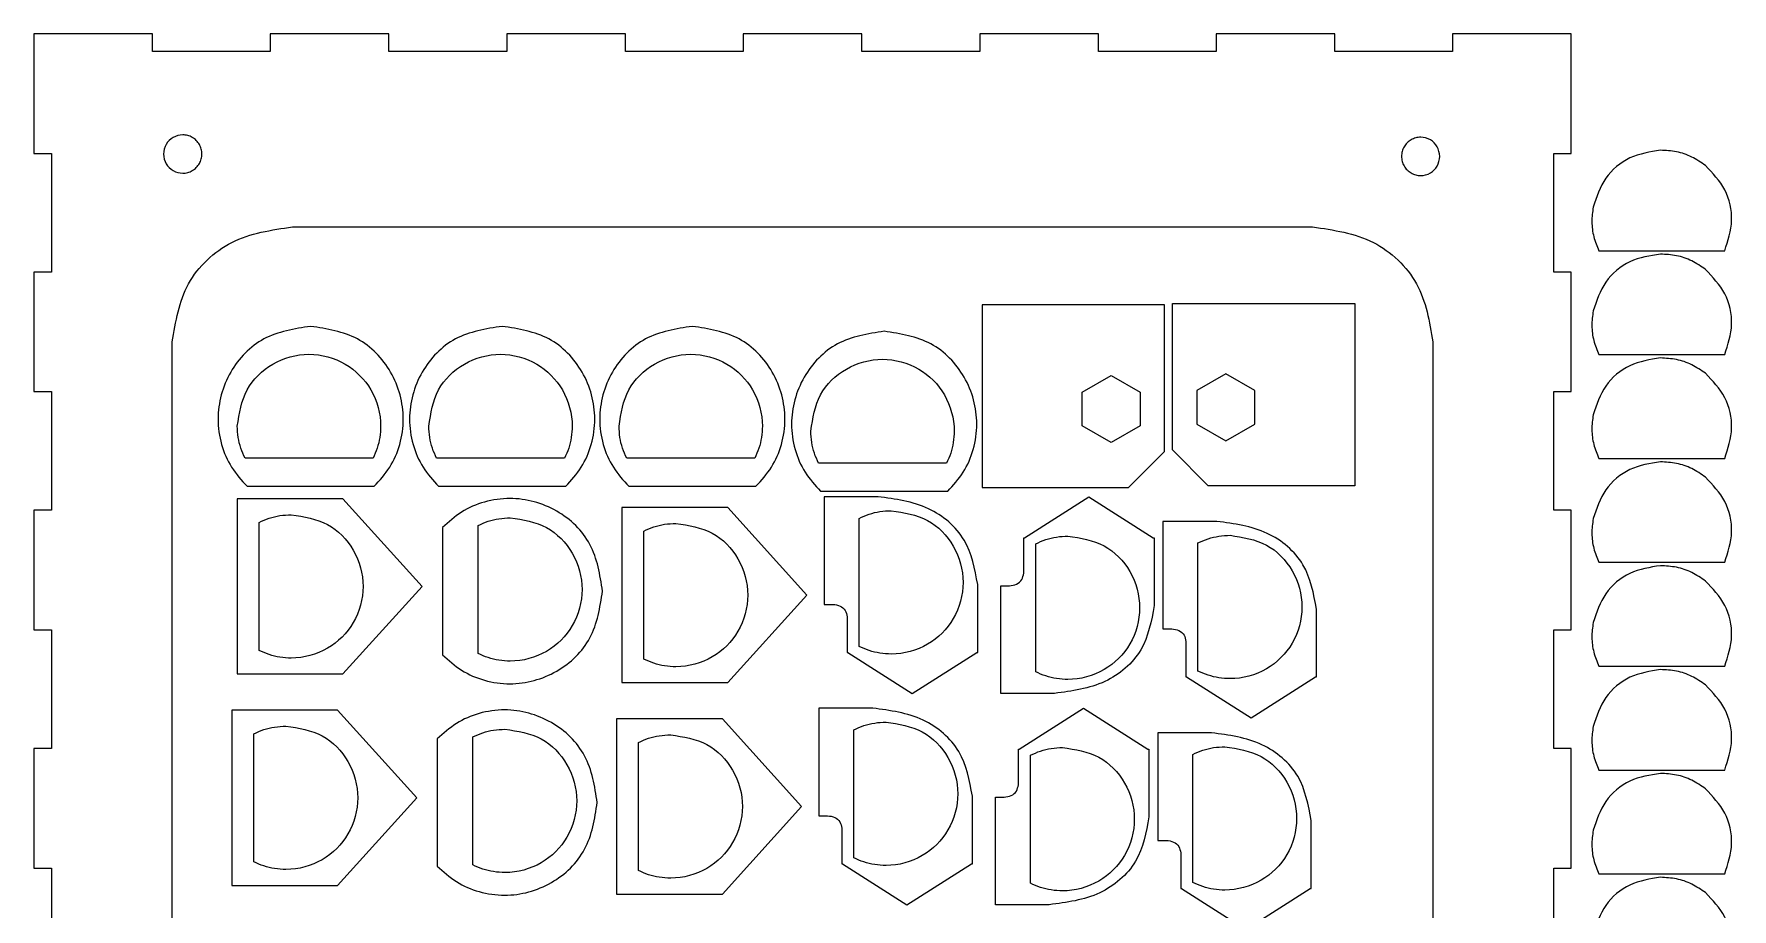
# Model space of a CAD drawing. Extents: x -46 to 582, y -95 to 387.
# Drawn here: x 276.4 to 569.1, y 236 to 386.9 of the extents above; entities that cross this region are included whole.
import ezdxf

# ---------------------------------------------------------------- set-up
doc = ezdxf.new("R2010")
doc.units = 0
doc.layers.get('0').update_dxf_attribs({"linetype": 'CONTINUOUS'})

msp = doc.modelspace()

# ---------------------------------------------------------------- linework, layer by layer
at = {"color": 7}
for p, q in [((276.377948, 386.865024), (276.377948, 366.280411)), ((296.812575, 386.865024), (276.377948, 386.865024)), ((276.377948, 386.865024), (276.377948, 386.865024)), ((296.812575, 383.857579), (296.812575, 386.865024)), ((337.576075, 386.865024), (317.106131, 386.865024)), ((317.106131, 386.865024), (317.106131, 383.857579)), ((337.576075, 383.857579), (337.576075, 386.865024)), ((378.348381, 386.865024), (357.869603, 386.865024)), ((357.869603, 386.865024), (357.869603, 383.857579)), ((378.348381, 383.857579), (378.348381, 386.865024)), ((419.120659, 386.865024), (398.641937, 386.865024)), ((398.641937, 386.865024), (398.641937, 383.857579)), ((419.120659, 383.857579), (419.120659, 386.865024)), ((459.884159, 386.865024), (439.414214, 386.865024)), ((439.414214, 386.865024), (439.414214, 383.857579)), ((459.884159, 383.857579), (459.884159, 386.865024)), ((500.656437, 386.865024), (480.177687, 386.865024)), ((480.177687, 386.865024), (480.177687, 383.857579)), ((500.656437, 383.857579), (500.656437, 386.865024)), ((541.375826, 386.865024), (520.949992, 386.865024)), ((520.949992, 386.865024), (520.949992, 383.857579)), ((541.375826, 366.280411), (541.375826, 386.865024)), ((317.106131, 383.857579), (296.812575, 383.857579)), ((357.869603, 383.857579), (337.576075, 383.857579)), ((398.641937, 383.857579), (378.348381, 383.857579)), ((439.414214, 383.857579), (419.120659, 383.857579)), ((480.177687, 383.857579), (459.884159, 383.857579)), ((520.949992, 383.857579), (500.656437, 383.857579)), ((276.377948, 366.280411), (279.376559, 366.280411)), ((279.376559, 366.280411), (279.376559, 345.836964)), ((305.331566, 366.175303), (305.331566, 366.175303)), ((538.377215, 345.836964), (538.377215, 366.280411)), ((538.377215, 366.280411), (541.375826, 366.280411)), ((556.764359, 366.826197), (556.764359, 366.826197)), ((518.739205, 365.767291), (518.739205, 365.767291)), ((320.951408, 353.615686), (496.802325, 353.615686)), ((320.951408, 353.615686), (320.951408, 353.615686)), ((556.764359, 348.924551), (556.764359, 348.924551)), ((279.376559, 345.836964), (276.377948, 345.836964)), ((276.377948, 345.836964), (276.377948, 325.217074)), ((541.375826, 345.836964), (538.377215, 345.836964)), ((541.375826, 325.217074), (541.375826, 345.836964)), ((439.846184, 340.15329), (439.846184, 308.705909)), ((471.293557, 340.15329), (439.846184, 340.15329)), ((439.846184, 340.15329), (439.846184, 340.15329)), ((471.293557, 314.903221), (471.293557, 340.15329)), ((472.631262, 315.188311), (472.631262, 340.43838)), ((472.631262, 340.43838), (504.078635, 340.43838)), ((504.078635, 340.43838), (504.078635, 308.990998)), ((504.078635, 340.43838), (504.078635, 340.43838)), ((300.225714, 131.947794), (300.225714, 333.780769)), ((324.077612, 336.474662), (324.077612, 336.474662)), ((357.094423, 336.474662), (357.094423, 336.474662)), ((389.879501, 336.474662), (389.879501, 336.474662)), ((422.949652, 335.619399), (422.949652, 335.619399)), ((517.536853, 333.780769), (517.536853, 131.947794)), ((556.764388, 331.022888), (556.764388, 331.022888)), ((457.082737, 325.109779), (462.07172, 327.990142)), ((462.07172, 327.990142), (467.060675, 325.109779)), ((481.853099, 328.275232), (476.864144, 325.394869)), ((486.842082, 325.394869), (481.853099, 328.275232)), ((276.377948, 325.217074), (279.376559, 325.217074)), ((279.376559, 325.217074), (279.376559, 304.773628)), ((457.082737, 319.349017), (457.082737, 325.109779)), ((467.060675, 325.109779), (467.060675, 319.349017)), ((476.864144, 325.394869), (476.864144, 319.634106)), ((486.842082, 319.634106), (486.842082, 325.394869)), ((538.377215, 304.773628), (538.377215, 325.217074)), ((538.377215, 325.217074), (541.375826, 325.217074)), ((462.07172, 316.468637), (457.082737, 319.349017)), ((467.060675, 319.349017), (462.07172, 316.468637)), ((476.864144, 319.634106), (481.853099, 316.753727)), ((481.853099, 316.753727), (486.842082, 319.634106)), ((465.096239, 308.705909), (471.293557, 314.903221)), ((478.82858, 308.990998), (472.631262, 315.188311)), ((556.764388, 313.121208), (556.764388, 313.121208)), ((313.123862, 308.905076), (335.031362, 308.905076)), ((346.140645, 308.905076), (368.048173, 308.905076)), ((378.925751, 308.905076), (400.833251, 308.905076)), ((411.995902, 308.049813), (433.903402, 308.049813)), ((439.846184, 308.705909), (465.096239, 308.705909)), ((504.078635, 308.990998), (478.82858, 308.990998)), ((279.376559, 304.773628), (276.377948, 304.773628)), ((276.377948, 304.773628), (276.377948, 284.153738)), ((311.381055, 306.748235), (311.381055, 276.559404)), ((329.648425, 306.748235), (311.381055, 306.748235)), ((311.381055, 306.748235), (311.381055, 306.748235)), ((343.303239, 291.649007), (329.648425, 306.748235)), ((377.70212, 305.253405), (377.70212, 275.064574)), ((395.96949, 305.253405), (377.70212, 305.253405)), ((377.70212, 305.253405), (377.70212, 305.253405)), ((409.624304, 290.154178), (395.96949, 305.253405)), ((412.598785, 307.096712), (412.598785, 288.56109)), ((421.894706, 307.096712), (412.598785, 307.096712)), ((412.598785, 307.096712), (412.598785, 307.096712)), ((447.115297, 300.037346), (458.229321, 307.096712)), ((458.229321, 307.096712), (469.343232, 300.037346)), ((541.375826, 304.773628), (538.377215, 304.773628)), ((541.375826, 284.153738), (541.375826, 304.773628)), ((346.825118, 301.789861), (346.825118, 279.882361)), ((471.015681, 302.853828), (471.015681, 284.318206)), ((480.311601, 302.853828), (471.015681, 302.853828)), ((471.015681, 302.853828), (471.015681, 302.853828)), ((446.996312, 293.912842), (446.996312, 300.037346)), ((446.996312, 300.037346), (447.115297, 300.037346)), ((469.343232, 300.037346), (469.505594, 300.037346)), ((469.505594, 300.037346), (469.505594, 288.36074)), ((556.764359, 295.219556), (556.764359, 295.219556)), ((329.648425, 276.559404), (343.303239, 291.649007)), ((374.39473, 290.836111), (374.39473, 290.836111)), ((395.96949, 275.064574), (409.624304, 290.154178)), ((439.068887, 280.280633), (439.068887, 291.957239)), ((443.035492, 273.221268), (443.035492, 291.756861)), ((443.035492, 291.756861), (444.539737, 291.756861)), ((412.598785, 288.56109), (414.10303, 288.56109)), ((497.485783, 276.037747), (497.485783, 287.714355)), ((276.377948, 284.153738), (279.376559, 284.153738)), ((279.376559, 284.153738), (279.376559, 263.710294)), ((416.559605, 286.40511), (416.559605, 280.280633)), ((471.015681, 284.318206), (472.519925, 284.318206)), ((538.377215, 263.710294), (538.377215, 284.153738)), ((538.377215, 284.153738), (541.375826, 284.153738)), ((474.9765, 282.162226), (474.9765, 276.037747)), ((416.559605, 280.280633), (416.67859, 280.280633)), ((416.67859, 280.280633), (427.792614, 273.221268)), ((427.792614, 273.221268), (438.906525, 280.280633)), ((438.906525, 280.280633), (439.068887, 280.280633)), ((311.381055, 276.559404), (329.648425, 276.559404)), ((474.9765, 276.037747), (475.095485, 276.037747)), ((475.095485, 276.037747), (486.209509, 268.978378)), ((486.209509, 268.978378), (497.32342, 276.037747)), ((497.32342, 276.037747), (497.485783, 276.037747)), ((556.764359, 277.317907), (556.764359, 277.317907)), ((377.70212, 275.064574), (395.96949, 275.064574)), ((452.331413, 273.221268), (443.035492, 273.221268)), ((443.035492, 273.221268), (443.035492, 273.221268)), ((310.466655, 270.310411), (310.466655, 240.121571)), ((328.734025, 270.310411), (310.466655, 270.310411)), ((310.466655, 270.310411), (310.466655, 270.310411)), ((342.388839, 255.211181), (328.734025, 270.310411)), ((411.684385, 270.658888), (411.684385, 252.123263)), ((420.980306, 270.658888), (411.684385, 270.658888)), ((411.684385, 270.658888), (411.684385, 270.658888)), ((446.200897, 263.599522), (457.314921, 270.658888)), ((457.314921, 270.658888), (468.428832, 263.599522)), ((376.78772, 268.815581), (376.78772, 238.626747)), ((395.05509, 268.815581), (376.78772, 268.815581)), ((376.78772, 268.815581), (376.78772, 268.815581)), ((408.709904, 253.716351), (395.05509, 268.815581)), ((470.101281, 266.415998), (470.101281, 247.880374)), ((479.397201, 266.415998), (470.101281, 266.415998)), ((470.101281, 266.415998), (470.101281, 266.415998)), ((279.376559, 263.710294), (276.377948, 263.710294)), ((276.377948, 263.710294), (276.377948, 243.081597)), ((345.91069, 265.352037), (345.91069, 243.444535)), ((446.081912, 257.475015), (446.081912, 263.599522)), ((446.081912, 263.599522), (446.200897, 263.599522)), ((468.428832, 263.599522), (468.591194, 263.599522)), ((468.591194, 263.599522), (468.591194, 251.922913)), ((541.375826, 263.710294), (538.377215, 263.710294)), ((541.375826, 243.081597), (541.375826, 263.710294)), ((556.764388, 259.41623), (556.764388, 259.41623)), ((328.734025, 240.121571), (342.388839, 255.211181)), ((438.154487, 243.842807), (438.154487, 255.519412)), ((442.121092, 236.783441), (442.121092, 255.319035)), ((442.121092, 255.319035), (443.625337, 255.319035)), ((373.480302, 254.398285), (373.480302, 254.398285)), ((395.05509, 238.626747), (408.709904, 253.716351)), ((411.684385, 252.123263), (413.18863, 252.123263)), ((415.645205, 249.967283), (415.645205, 243.842807)), ((496.571383, 239.599917), (496.571383, 251.276523)), ((470.101281, 247.880374), (471.605525, 247.880374)), ((276.377948, 243.081597), (279.376559, 243.081597)), ((279.376559, 243.081597), (279.376559, 222.638125)), ((415.645205, 243.842807), (415.76419, 243.842807)), ((415.76419, 243.842807), (426.878214, 236.783441)), ((426.878214, 236.783441), (437.992125, 243.842807)), ((437.992125, 243.842807), (438.154487, 243.842807)), ((474.0621, 245.724393), (474.0621, 239.599917)), ((538.377215, 222.638125), (538.377215, 243.081597)), ((538.377215, 243.081597), (541.375826, 243.081597)), ((310.466655, 240.121571), (328.734025, 240.121571)), ((556.764388, 241.514583), (556.764388, 241.514583)), ((376.78772, 238.626747), (395.05509, 238.626747)), ((474.0621, 239.599917), (474.181085, 239.599917)), ((474.181085, 239.599917), (485.295109, 232.540552)), ((485.295109, 232.540552), (496.40902, 239.599917)), ((496.40902, 239.599917), (496.571383, 239.599917)), ((451.417013, 236.783441), (442.121092, 236.783441)), ((442.121092, 236.783441), (442.121092, 236.783441))]:
    msp.add_line(p, q, dxfattribs=at)
at = {"color": 1}
for p, q in [((311.436597, 319.282912), (311.436597, 319.282912)), ((344.453379, 319.282912), (344.453379, 319.282912)), ((377.238486, 319.282912), (377.238486, 319.282912)), ((410.308637, 318.427649), (410.308637, 318.427649)), ((334.828614, 313.729992), (312.762561, 313.729992)), ((367.845425, 313.729992), (345.779344, 313.729992)), ((400.630503, 313.729992), (378.56445, 313.729992)), ((433.700654, 312.874729), (411.634601, 312.874729)), ((424.181383, 304.702423), (424.181383, 304.702423)), ((315.184536, 280.615276), (315.184536, 302.6813)), ((320.737456, 304.007264), (320.737456, 304.007264)), ((352.940253, 280.08511), (352.940253, 302.151162)), ((358.493173, 303.477127), (358.493173, 303.477127)), ((387.058521, 302.512435), (387.058521, 302.512435)), ((418.628463, 281.310434), (418.628463, 303.376458)), ((381.505601, 279.120446), (381.505601, 301.18647)), ((449.06517, 276.93043), (449.06517, 298.996482)), ((454.61809, 300.322447), (454.61809, 300.322447)), ((477.045359, 277.06755), (477.045359, 299.133575)), ((482.598278, 300.459539), (482.598278, 300.459539)), ((319.823056, 267.56944), (319.823056, 267.56944)), ((357.578745, 267.039303), (357.578745, 267.039303)), ((417.714063, 244.872607), (417.714063, 266.938634)), ((423.266983, 268.264599), (423.266983, 268.264599)), ((314.270136, 244.177443), (314.270136, 266.243476)), ((352.025825, 243.647283), (352.025825, 265.713338)), ((380.591201, 242.682619), (380.591201, 264.748646)), ((386.144121, 266.074611), (386.144121, 266.074611)), ((453.70369, 263.884623), (453.70369, 263.884623)), ((481.683878, 264.02171), (481.683878, 264.02171)), ((448.15077, 240.492603), (448.15077, 262.558658)), ((476.130959, 240.629718), (476.130959, 262.695745))]:
    msp.add_line(p, q, dxfattribs=at)
at = {"color": 7}
for points, knots in [([(305.331566, 366.175303), (305.30956, 365.88644), (305.26573, 365.311104), (304.919383, 364.505942), (304.392401, 363.814209), (303.699847, 363.283722), (302.894452, 362.950516), (301.744491, 362.796894), (300.300649, 363.184126), (299.040302, 364.446963), (298.571949, 366.175303), (299.040302, 367.903642), (300.300649, 369.166479), (301.744491, 369.553711), (302.894452, 369.400089), (303.699847, 369.066883), (304.392401, 368.536396), (304.919383, 367.844664), (305.26573, 367.039501), (305.30956, 366.464165), (305.331566, 366.175303)], [0, 0, 0, 0, 0.864114, 1.721077, 2.585191, 3.449305, 4.306267, 5.170381, 6.89632, 8.571068, 10.297007, 12.022945, 13.697693, 15.423632, 16.287746, 17.144709, 18.008823, 18.872936, 19.729899, 20.594013, 20.594013, 20.594013, 20.594013]), ([(518.739205, 365.767291), (518.648374, 365.185425), (518.469407, 364.038951), (517.156766, 362.776115), (515.725749, 362.388883), (514.574161, 362.542504), (513.768861, 362.87571), (513.077144, 363.406198), (512.546725, 364.09793), (512.213221, 364.903093), (512.099129, 365.767291), (512.21322, 366.63149), (512.546725, 367.436653), (513.077143, 368.128386), (513.768861, 368.658874), (514.574161, 368.992081), (515.725749, 369.145703), (517.156767, 368.75847), (518.469408, 367.495632), (518.648375, 366.349157), (518.739205, 365.767291)], [0, 0, 0, 0, 1.725939, 3.400687, 5.126625, 5.990739, 6.847702, 7.711816, 8.57593, 9.432893, 10.297006, 11.161121, 12.018084, 12.882198, 13.746313, 14.603276, 15.46739, 17.19333, 18.868079, 20.594018, 20.594018, 20.594018, 20.594018]), ([(556.764359, 366.826197), (554.960119, 366.541484), (551.345551, 365.971096), (546.918867, 362.243112), (545.750998, 358.771098), (545.167594, 357.036668)], [0, 0, 0, 0, 5.413693, 10.845652, 16.267751, 16.267751, 16.267751, 16.267751]), ([(564.521632, 364.183672), (563.757268, 364.711202), (562.228148, 365.766532), (559.549477, 366.673931), (557.693124, 366.77542), (556.764359, 366.826197)], [0, 0, 0, 0, 2.777816, 5.557053, 8.339814, 8.339814, 8.339814, 8.339814]), ([(567.850415, 349.508669), (568.411755, 351.229951), (569.535211, 354.674894), (568.27179, 360.254618), (565.770736, 362.874981), (564.521632, 364.183672)], [0, 0, 0, 0, 5.36726, 10.741938, 16.104399, 16.104399, 16.104399, 16.104399]), ([(545.167594, 357.036668), (545.060362, 356.186284), (544.845613, 354.483261), (545.177028, 351.894709), (545.831265, 350.304121), (546.158448, 349.508669)], [0, 0, 0, 0, 2.565422, 5.137654, 7.710909, 7.710909, 7.710909, 7.710909]), ([(300.225714, 333.780769), (300.801904, 337.274861), (301.946813, 344.217743), (310.259518, 352.047528), (317.327185, 353.084128), (320.951408, 353.615686)], [0, 0, 0, 0, 10.415423, 20.695806, 31.515907, 31.515907, 31.515907, 31.515907]), ([(496.802325, 353.615686), (500.427146, 353.083995), (507.496296, 352.047088), (515.813392, 344.21905), (516.959918, 337.275023), (517.536853, 333.780769)], [0, 0, 0, 0, 10.822331, 21.105783, 31.521825, 31.521825, 31.521825, 31.521825]), ([(556.764359, 348.924551), (554.960119, 348.639838), (551.345551, 348.06945), (546.918867, 344.341465), (545.750998, 340.869451), (545.167594, 339.135021)], [0, 0, 0, 0, 5.413693, 10.845652, 16.267751, 16.267751, 16.267751, 16.267751]), ([(546.158448, 349.508669), (548.568664, 349.508669), (553.389098, 349.508669), (560.619753, 349.508669), (565.440193, 349.508669), (567.850415, 349.508669)], [0, 0, 0, 0, 7.230647, 14.461301, 21.691967, 21.691967, 21.691967, 21.691967]), ([(564.521632, 346.282025), (563.757268, 346.809556), (562.228148, 347.864886), (559.549477, 348.772285), (557.693124, 348.873774), (556.764359, 348.924551)], [0, 0, 0, 0, 2.777816, 5.557053, 8.339814, 8.339814, 8.339814, 8.339814]), ([(567.850415, 331.607017), (568.411755, 333.3283), (569.53521, 336.773244), (568.27179, 342.352971), (565.770736, 344.973335), (564.521632, 346.282025)], [0, 0, 0, 0, 5.367263, 10.741943, 16.104404, 16.104404, 16.104404, 16.104404]), ([(545.167594, 339.135021), (545.060362, 338.284638), (544.845613, 336.581613), (545.177028, 333.99306), (545.831265, 332.402471), (546.158448, 331.607017)], [0, 0, 0, 0, 2.565424, 5.137657, 7.710915, 7.710915, 7.710915, 7.710915]), ([(324.077612, 336.474662), (321.263524, 336.035428), (315.719037, 335.170022), (309.61295, 328.823627), (307.713719, 321.810826), (308.530167, 316.118445), (310.247696, 312.069061), (312.169385, 309.955068), (313.123862, 308.905076)], [0, 0, 0, 0, 8.346866, 16.445499, 24.792379, 29.230814, 33.519426, 37.751576, 37.751576, 37.751576, 37.751576]), ([(335.031362, 308.905076), (335.986294, 309.954993), (337.908699, 312.068616), (339.625549, 316.118571), (340.441242, 321.810846), (338.54235, 328.82363), (332.436158, 335.170017), (326.891689, 336.035426), (324.077612, 336.474662)], [0, 0, 0, 0, 4.232807, 8.521209, 12.959572, 21.306454, 29.405091, 37.751945, 37.751945, 37.751945, 37.751945]), ([(357.094423, 336.474662), (354.280328, 336.035429), (348.735832, 335.170026), (342.629733, 328.823629), (340.730501, 321.810826), (341.54695, 316.118445), (343.264478, 312.069061), (345.186167, 309.955068), (346.140645, 308.905076)], [0, 0, 0, 0, 8.346885, 16.445523, 24.792404, 29.230839, 33.51945, 37.751601, 37.751601, 37.751601, 37.751601]), ([(368.048173, 308.905076), (369.003105, 309.954993), (370.92551, 312.068616), (372.64236, 316.118571), (373.458053, 321.810846), (371.559161, 328.82363), (365.452969, 335.170017), (359.9085, 336.035426), (357.094423, 336.474662)], [0, 0, 0, 0, 4.232807, 8.521209, 12.959572, 21.306454, 29.405091, 37.751945, 37.751945, 37.751945, 37.751945]), ([(389.879501, 336.474662), (387.065413, 336.035428), (381.520926, 335.170022), (375.414839, 328.823627), (373.515608, 321.810826), (374.332056, 316.118445), (376.049585, 312.069061), (377.971274, 309.955068), (378.925751, 308.905076)], [0, 0, 0, 0, 8.346866, 16.445499, 24.792379, 29.230814, 33.519426, 37.751576, 37.751576, 37.751576, 37.751576]), ([(400.833251, 308.905076), (401.788183, 309.954993), (403.710588, 312.068616), (405.427438, 316.118571), (406.243131, 321.810846), (404.344239, 328.82363), (398.238047, 335.170017), (392.693578, 336.035426), (389.879501, 336.474662)], [0, 0, 0, 0, 4.232807, 8.521209, 12.959572, 21.306454, 29.405091, 37.751945, 37.751945, 37.751945, 37.751945]), ([(422.949652, 335.619399), (420.135564, 335.180165), (414.591077, 334.314759), (408.48499, 327.968363), (406.585759, 320.955563), (407.402207, 315.263181), (409.119736, 311.213798), (411.041425, 309.099805), (411.995902, 308.049813)], [0, 0, 0, 0, 8.346866, 16.445499, 24.792379, 29.230814, 33.519426, 37.751576, 37.751576, 37.751576, 37.751576]), ([(433.903402, 308.049813), (434.858334, 309.09973), (436.780739, 311.213353), (438.497589, 315.263308), (439.313282, 320.955583), (437.41439, 327.968367), (431.308198, 334.314754), (425.763729, 335.180163), (422.949652, 335.619399)], [0, 0, 0, 0, 4.232807, 8.521209, 12.959572, 21.306454, 29.405091, 37.751945, 37.751945, 37.751945, 37.751945]), ([(556.764388, 331.022888), (554.960141, 330.738175), (551.345564, 330.16779), (546.918868, 326.439805), (545.750998, 322.967789), (545.167594, 321.233358)], [0, 0, 0, 0, 5.413713, 10.845677, 16.267776, 16.267776, 16.267776, 16.267776]), ([(546.158448, 331.607017), (548.568664, 331.607017), (553.389098, 331.607017), (560.619753, 331.607017), (565.440193, 331.607017), (567.850415, 331.607017)], [0, 0, 0, 0, 7.230647, 14.461301, 21.691967, 21.691967, 21.691967, 21.691967]), ([(564.52166, 328.380362), (563.757296, 328.907892), (562.228177, 329.963223), (559.549505, 330.870621), (557.693152, 330.972111), (556.764388, 331.022888)], [0, 0, 0, 0, 2.777816, 5.557053, 8.339814, 8.339814, 8.339814, 8.339814]), ([(567.850443, 313.70536), (568.411783, 315.426642), (569.535239, 318.871584), (568.271818, 324.451309), (565.770764, 327.071672), (564.52166, 328.380362)], [0, 0, 0, 0, 5.36726, 10.741938, 16.104399, 16.104399, 16.104399, 16.104399]), ([(545.167594, 321.233358), (545.060362, 320.382975), (544.845613, 318.679951), (545.177028, 316.0914), (545.831265, 314.500812), (546.158448, 313.70536)], [0, 0, 0, 0, 2.565422, 5.137654, 7.710909, 7.710909, 7.710909, 7.710909]), ([(546.158448, 313.70536), (548.568666, 313.70536), (553.389107, 313.70536), (560.619772, 313.70536), (565.440219, 313.70536), (567.850443, 313.70536)], [0, 0, 0, 0, 7.230655, 14.461322, 21.691995, 21.691995, 21.691995, 21.691995]), ([(556.764388, 313.121208), (554.96014, 312.836495), (551.345563, 312.266108), (546.918868, 308.53812), (545.750998, 305.066103), (545.167594, 303.331672)], [0, 0, 0, 0, 5.413713, 10.845679, 16.26778, 16.26778, 16.26778, 16.26778]), ([(564.52166, 310.478682), (563.757296, 311.006212), (562.228177, 312.061542), (559.549505, 312.968941), (557.693152, 313.070431), (556.764388, 313.121208)], [0, 0, 0, 0, 2.777816, 5.557053, 8.339814, 8.339814, 8.339814, 8.339814]), ([(567.850443, 295.803671), (568.411783, 297.524954), (569.535239, 300.969898), (568.271818, 306.549625), (565.770764, 309.16999), (564.52166, 310.478682)], [0, 0, 0, 0, 5.367262, 10.741942, 16.104406, 16.104406, 16.104406, 16.104406]), ([(374.39473, 290.836111), (373.955496, 293.6502), (373.09009, 299.194689), (366.743682, 305.300778), (359.730872, 307.200005), (354.038485, 306.383557), (349.989102, 304.666028), (347.87511, 302.744339), (346.825118, 301.789861)], [0, 0, 0, 0, 8.346866, 16.445505, 24.792404, 29.230839, 33.51945, 37.751599, 37.751599, 37.751599, 37.751599]), ([(439.068887, 291.957239), (438.573369, 294.643108), (437.569869, 300.082395), (430.601047, 305.94778), (424.876973, 306.703157), (421.894706, 307.096712)], [0, 0, 0, 0, 8.002718, 16.206705, 25.130199, 25.130199, 25.130199, 25.130199]), ([(497.485783, 287.714355), (496.990264, 290.400224), (495.986765, 295.839511), (489.017942, 301.704896), (483.293869, 302.460273), (480.311601, 302.853828)], [0, 0, 0, 0, 8.002718, 16.206705, 25.130199, 25.130199, 25.130199, 25.130199]), ([(545.167594, 303.331672), (545.060362, 302.481289), (544.845613, 300.778266), (545.177028, 298.189714), (545.831265, 296.599124), (546.158448, 295.803671)], [0, 0, 0, 0, 2.565422, 5.137654, 7.710912, 7.710912, 7.710912, 7.710912]), ([(546.158448, 295.803671), (548.568666, 295.803671), (553.389107, 295.803671), (560.619772, 295.803671), (565.440219, 295.803671), (567.850443, 295.803671)], [0, 0, 0, 0, 7.230655, 14.461322, 21.691995, 21.691995, 21.691995, 21.691995]), ([(444.539737, 291.756861), (444.965837, 291.812608), (445.78322, 291.919547), (446.781527, 292.753174), (446.925321, 293.52955), (446.996312, 293.912842)], [0, 0, 0, 0, 1.275164, 2.44613, 3.587926, 3.587926, 3.587926, 3.587926]), ([(556.764359, 295.219556), (554.960119, 294.934842), (551.345551, 294.364455), (546.918867, 290.636469), (545.750998, 287.164454), (545.167594, 285.430023)], [0, 0, 0, 0, 5.413693, 10.845652, 16.267754, 16.267754, 16.267754, 16.267754]), ([(564.521632, 292.57703), (563.757268, 293.10456), (562.228148, 294.159891), (559.549477, 295.067289), (557.693124, 295.168779), (556.764359, 295.219556)], [0, 0, 0, 0, 2.777816, 5.557053, 8.339814, 8.339814, 8.339814, 8.339814]), ([(346.825118, 279.882361), (347.875034, 278.92743), (349.988657, 277.005024), (354.038611, 275.288174), (359.730892, 274.472482), (366.743685, 276.37137), (373.090085, 282.477563), (373.955494, 288.022034), (374.39473, 290.836111)], [0, 0, 0, 0, 4.232805, 8.521206, 12.95957, 21.30647, 29.405113, 37.751967, 37.751967, 37.751967, 37.751967]), ([(567.850415, 277.902025), (568.411755, 279.623307), (569.535211, 283.06825), (568.27179, 288.647976), (565.770736, 291.268339), (564.521632, 292.57703)], [0, 0, 0, 0, 5.367261, 10.74194, 16.104401, 16.104401, 16.104401, 16.104401]), ([(414.10303, 288.56109), (414.52913, 288.505345), (415.346511, 288.398411), (416.344825, 287.564787), (416.488616, 286.788406), (416.559605, 286.40511)], [0, 0, 0, 0, 1.275163, 2.446124, 3.587933, 3.587933, 3.587933, 3.587933]), ([(469.505594, 288.36074), (469.010076, 285.674872), (468.006576, 280.235585), (461.037754, 274.3702), (455.31368, 273.614823), (452.331413, 273.221268)], [0, 0, 0, 0, 8.002718, 16.206705, 25.130199, 25.130199, 25.130199, 25.130199]), ([(472.519925, 284.318206), (472.946026, 284.262461), (473.763407, 284.155527), (474.76172, 283.321903), (474.905511, 282.545523), (474.9765, 282.162226)], [0, 0, 0, 0, 1.275163, 2.446124, 3.587933, 3.587933, 3.587933, 3.587933]), ([(545.167594, 285.430023), (545.060362, 284.57964), (544.845613, 282.876616), (545.177028, 280.288065), (545.831265, 278.697477), (546.158448, 277.902025)], [0, 0, 0, 0, 2.565422, 5.137654, 7.710909, 7.710909, 7.710909, 7.710909]), ([(556.764359, 277.317907), (554.960119, 277.033193), (551.345551, 276.462806), (546.918867, 272.73482), (545.750998, 269.262805), (545.167594, 267.528374)], [0, 0, 0, 0, 5.413693, 10.845652, 16.267754, 16.267754, 16.267754, 16.267754]), ([(546.158448, 277.902025), (548.568664, 277.902025), (553.389098, 277.902025), (560.619753, 277.902025), (565.440193, 277.902025), (567.850415, 277.902025)], [0, 0, 0, 0, 7.230647, 14.461301, 21.691967, 21.691967, 21.691967, 21.691967]), ([(564.521632, 274.675381), (563.757268, 275.202911), (562.228148, 276.258241), (559.549477, 277.16564), (557.693124, 277.26713), (556.764359, 277.317907)], [0, 0, 0, 0, 2.777816, 5.557053, 8.339814, 8.339814, 8.339814, 8.339814]), ([(567.850415, 260.000373), (568.411755, 261.721656), (569.53521, 265.1666), (568.27179, 270.746326), (565.770736, 273.36669), (564.521632, 274.675381)], [0, 0, 0, 0, 5.367263, 10.741943, 16.104404, 16.104404, 16.104404, 16.104404]), ([(373.480302, 254.398285), (373.041068, 257.212374), (372.175662, 262.756864), (365.829254, 268.862954), (358.816444, 270.762181), (353.124056, 269.945733), (349.074674, 268.228204), (346.960682, 266.306515), (345.91069, 265.352037)], [0, 0, 0, 0, 8.346868, 16.445507, 24.792406, 29.230841, 33.519452, 37.751601, 37.751601, 37.751601, 37.751601]), ([(438.154487, 255.519412), (437.658969, 258.205282), (436.655469, 263.64457), (429.686647, 269.509956), (423.962573, 270.265333), (420.980306, 270.658888)], [0, 0, 0, 0, 8.00272, 16.206707, 25.130201, 25.130201, 25.130201, 25.130201]), ([(496.571383, 251.276523), (496.075864, 253.962392), (495.072365, 259.40168), (488.103542, 265.267066), (482.379469, 266.022443), (479.397201, 266.415998)], [0, 0, 0, 0, 8.00272, 16.206707, 25.130201, 25.130201, 25.130201, 25.130201]), ([(545.167594, 267.528374), (545.060362, 266.677991), (544.845613, 264.974968), (545.177028, 262.386416), (545.831265, 260.795826), (546.158448, 260.000373)], [0, 0, 0, 0, 2.565422, 5.137654, 7.710912, 7.710912, 7.710912, 7.710912]), ([(556.764388, 259.41623), (554.960141, 259.131517), (551.345564, 258.561131), (546.918868, 254.833148), (545.750998, 251.361132), (545.167594, 249.626703)], [0, 0, 0, 0, 5.413713, 10.845676, 16.267774, 16.267774, 16.267774, 16.267774]), ([(546.158448, 260.000373), (548.568664, 260.000373), (553.389098, 260.000373), (560.619753, 260.000373), (565.440193, 260.000373), (567.850415, 260.000373)], [0, 0, 0, 0, 7.230647, 14.461301, 21.691967, 21.691967, 21.691967, 21.691967]), ([(564.52166, 256.773704), (563.757296, 257.301234), (562.228177, 258.356564), (559.549505, 259.263963), (557.693152, 259.365453), (556.764388, 259.41623)], [0, 0, 0, 0, 2.777816, 5.557053, 8.339814, 8.339814, 8.339814, 8.339814]), ([(443.625337, 255.319035), (444.051437, 255.374782), (444.86882, 255.48172), (445.867127, 256.315347), (446.010921, 257.091723), (446.081912, 257.475015)], [0, 0, 0, 0, 1.275164, 2.44613, 3.587926, 3.587926, 3.587926, 3.587926]), ([(567.850443, 242.098704), (568.411783, 243.819986), (569.535239, 247.264928), (568.271818, 252.844651), (565.770764, 255.465014), (564.52166, 256.773704)], [0, 0, 0, 0, 5.367259, 10.741936, 16.104396, 16.104396, 16.104396, 16.104396]), ([(345.91069, 243.444535), (346.960606, 242.489603), (349.074228, 240.567198), (353.124183, 238.850348), (358.816464, 238.034655), (365.829256, 239.933543), (372.175656, 246.039736), (373.041066, 251.584208), (373.480302, 254.398285)], [0, 0, 0, 0, 4.232805, 8.521206, 12.95957, 21.30647, 29.405113, 37.751967, 37.751967, 37.751967, 37.751967]), ([(413.18863, 252.123263), (413.61473, 252.067518), (414.432111, 251.960584), (415.430425, 251.12696), (415.574216, 250.35058), (415.645205, 249.967283)], [0, 0, 0, 0, 1.275163, 2.446124, 3.587933, 3.587933, 3.587933, 3.587933]), ([(468.591194, 251.922913), (468.095676, 249.237045), (467.092176, 243.797758), (460.123354, 237.932373), (454.39928, 237.176996), (451.417013, 236.783441)], [0, 0, 0, 0, 8.002718, 16.206705, 25.130199, 25.130199, 25.130199, 25.130199]), ([(545.167594, 249.626703), (545.060362, 248.776319), (544.845613, 247.073296), (545.177028, 244.484744), (545.831265, 242.894156), (546.158448, 242.098704)], [0, 0, 0, 0, 2.565422, 5.137654, 7.710909, 7.710909, 7.710909, 7.710909]), ([(471.605525, 247.880374), (472.031626, 247.824629), (472.849007, 247.717694), (473.84732, 246.88407), (473.991111, 246.10769), (474.0621, 245.724393)], [0, 0, 0, 0, 1.275163, 2.446124, 3.587933, 3.587933, 3.587933, 3.587933]), ([(556.764388, 241.514583), (554.96014, 241.22987), (551.345563, 240.659484), (546.918868, 236.931496), (545.750998, 233.459479), (545.167594, 231.725048)], [0, 0, 0, 0, 5.413713, 10.845679, 16.26778, 16.26778, 16.26778, 16.26778]), ([(546.158448, 242.098704), (548.568666, 242.098704), (553.389107, 242.098704), (560.619772, 242.098704), (565.440219, 242.098704), (567.850443, 242.098704)], [0, 0, 0, 0, 7.230655, 14.461322, 21.691995, 21.691995, 21.691995, 21.691995]), ([(564.52166, 238.872058), (563.757296, 239.399588), (562.228177, 240.454918), (559.549505, 241.362317), (557.693152, 241.463806), (556.764388, 241.514583)], [0, 0, 0, 0, 2.777816, 5.557053, 8.339814, 8.339814, 8.339814, 8.339814]), ([(567.850443, 224.197047), (568.411783, 225.918329), (569.535239, 229.363273), (568.271818, 234.943), (565.770764, 237.563366), (564.52166, 238.872058)], [0, 0, 0, 0, 5.367262, 10.741942, 16.104406, 16.104406, 16.104406, 16.104406])]:
    msp.add_open_spline(points, degree=3, knots=knots, dxfattribs=at)
at = {"color": 1}
for points, knots in [([(311.436597, 319.282912), (311.776087, 321.462684), (312.444875, 325.756785), (317.361865, 330.486107), (323.778808, 332.240697), (330.262582, 330.484008), (334.982911, 325.765001), (336.319835, 320.778448), (336.038939, 317.337571), (335.605045, 315.456928), (335.085978, 314.302422), (334.828614, 313.729992)], [0, 0, 0, 0, 6.465319, 12.736527, 19.195802, 25.655078, 31.926286, 38.391605, 40.354349, 42.265321, 44.14462, 44.14462, 44.14462, 44.14462]), ([(344.453379, 319.282912), (344.79287, 321.462685), (345.461658, 325.756788), (350.378661, 330.48611), (356.795613, 332.240696), (363.279393, 330.484009), (367.999722, 325.765001), (369.336646, 320.778448), (369.05575, 317.337571), (368.621856, 315.456928), (368.102789, 314.302422), (367.845425, 313.729992)], [0, 0, 0, 0, 6.465319, 12.736533, 19.195827, 25.655102, 31.926311, 38.39163, 40.354374, 42.265345, 44.144645, 44.144645, 44.144645, 44.144645]), ([(377.238486, 319.282912), (377.577976, 321.462684), (378.246764, 325.756785), (383.163754, 330.486107), (389.580698, 332.240697), (396.064471, 330.484008), (400.784801, 325.765001), (402.121724, 320.778448), (401.840828, 317.337571), (401.406934, 315.456928), (400.887868, 314.302422), (400.630503, 313.729992)], [0, 0, 0, 0, 6.465319, 12.736527, 19.195802, 25.655078, 31.926286, 38.391605, 40.354349, 42.265321, 44.14462, 44.14462, 44.14462, 44.14462]), ([(410.308637, 318.427649), (410.648127, 320.607421), (411.316915, 324.901522), (416.233905, 329.630844), (422.650848, 331.385434), (429.134622, 329.628745), (433.854951, 324.909738), (435.191875, 319.923185), (434.910979, 316.482308), (434.477085, 314.601665), (433.958018, 313.447159), (433.700654, 312.874729)], [0, 0, 0, 0, 6.465319, 12.736527, 19.195802, 25.655078, 31.926286, 38.391605, 40.354349, 42.265321, 44.14462, 44.14462, 44.14462, 44.14462]), ([(312.762561, 313.729992), (312.505533, 314.302526), (311.987176, 315.457168), (311.529133, 317.336145), (311.467712, 318.628302), (311.436597, 319.282912)], [0, 0, 0, 0, 1.88052, 3.792491, 5.755635, 5.755635, 5.755635, 5.755635]), ([(345.779344, 313.729992), (345.522315, 314.302526), (345.003959, 315.457168), (344.545915, 317.336145), (344.484495, 318.628302), (344.453379, 319.282912)], [0, 0, 0, 0, 1.88052, 3.792491, 5.755635, 5.755635, 5.755635, 5.755635]), ([(378.56445, 313.729992), (378.307422, 314.302526), (377.789065, 315.457168), (377.331022, 317.336145), (377.269601, 318.628302), (377.238486, 319.282912)], [0, 0, 0, 0, 1.88052, 3.792491, 5.755635, 5.755635, 5.755635, 5.755635]), ([(411.634601, 312.874729), (411.377573, 313.447262), (410.859216, 314.601905), (410.401173, 316.480882), (410.339752, 317.773039), (410.308637, 318.427649)], [0, 0, 0, 0, 1.88052, 3.792491, 5.755635, 5.755635, 5.755635, 5.755635]), ([(424.181383, 304.702423), (426.361149, 304.362932), (430.655241, 303.694142), (435.384551, 298.777152), (437.139137, 292.360215), (435.38246, 285.876449), (430.663461, 281.156126), (425.676916, 279.819214), (422.236042, 280.100109), (420.355399, 280.534003), (419.200893, 281.053069), (418.628463, 281.310434)], [0, 0, 0, 0, 6.465299, 12.736503, 19.195778, 25.655044, 31.926234, 38.391543, 40.354287, 42.265259, 44.144558, 44.144558, 44.144558, 44.144558]), ([(418.628463, 303.376458), (419.200996, 303.633487), (420.355639, 304.151844), (422.234616, 304.609887), (423.526773, 304.671307), (424.181383, 304.702423)], [0, 0, 0, 0, 1.88052, 3.792491, 5.755635, 5.755635, 5.755635, 5.755635]), ([(320.737456, 304.007264), (322.917221, 303.667773), (327.211314, 302.998983), (331.940624, 298.081993), (333.69521, 291.665056), (331.938533, 285.18129), (327.219534, 280.460968), (322.232989, 279.124055), (318.792115, 279.404951), (316.911472, 279.838844), (315.756966, 280.357911), (315.184536, 280.615276)], [0, 0, 0, 0, 6.465299, 12.736503, 19.195778, 25.655044, 31.926234, 38.391543, 40.354287, 42.265259, 44.144558, 44.144558, 44.144558, 44.144558]), ([(315.184536, 302.6813), (315.757069, 302.938329), (316.911712, 303.456685), (318.790688, 303.914728), (320.082846, 303.976149), (320.737456, 304.007264)], [0, 0, 0, 0, 1.88052, 3.792491, 5.755635, 5.755635, 5.755635, 5.755635]), ([(358.493173, 303.477127), (360.672952, 303.137638), (364.967062, 302.468852), (369.696395, 297.551861), (371.450986, 291.134915), (369.694296, 284.651139), (364.975278, 279.930808), (359.988715, 278.593889), (356.547832, 278.874785), (354.667189, 279.308678), (353.512683, 279.827745), (352.940253, 280.08511)], [0, 0, 0, 0, 6.465338, 12.736552, 19.195827, 25.655103, 31.926316, 38.391654, 40.354398, 42.26537, 44.144669, 44.144669, 44.144669, 44.144669]), ([(352.940253, 302.151162), (353.512786, 302.408191), (354.667429, 302.926548), (356.546406, 303.384591), (357.838563, 303.446011), (358.493173, 303.477127)], [0, 0, 0, 0, 1.88052, 3.792491, 5.755635, 5.755635, 5.755635, 5.755635]), ([(387.058521, 302.512435), (389.238287, 302.172944), (393.532379, 301.504154), (398.261689, 296.587164), (400.016275, 290.170227), (398.259598, 283.686461), (393.540599, 278.966138), (388.554054, 277.629226), (385.11318, 277.910121), (383.232537, 278.344015), (382.078031, 278.863081), (381.505601, 279.120446)], [0, 0, 0, 0, 6.465299, 12.736503, 19.195778, 25.655044, 31.926234, 38.391543, 40.354287, 42.265259, 44.144558, 44.144558, 44.144558, 44.144558]), ([(381.505601, 301.18647), (382.078134, 301.443499), (383.232777, 301.961856), (385.111754, 302.419899), (386.403911, 302.481319), (387.058521, 302.512435)], [0, 0, 0, 0, 1.88052, 3.792491, 5.755635, 5.755635, 5.755635, 5.755635]), ([(454.61809, 300.322447), (456.797856, 299.982956), (461.091948, 299.314166), (465.821258, 294.397175), (467.575844, 287.980233), (465.819171, 281.496457), (461.100171, 276.776123), (456.113623, 275.439209), (452.672749, 275.720105), (450.792106, 276.153998), (449.6376, 276.673065), (449.06517, 276.93043)], [0, 0, 0, 0, 6.465299, 12.736503, 19.195778, 25.655063, 31.926258, 38.391568, 40.354312, 42.265283, 44.144583, 44.144583, 44.144583, 44.144583]), ([(449.06517, 298.996482), (449.637704, 299.253511), (450.792346, 299.771868), (452.671323, 300.229911), (453.96348, 300.291331), (454.61809, 300.322447)], [0, 0, 0, 0, 1.88052, 3.792491, 5.755635, 5.755635, 5.755635, 5.755635]), ([(482.598278, 300.459539), (484.778044, 300.120048), (489.072136, 299.451258), (493.801446, 294.534268), (495.556033, 288.117331), (493.799356, 281.633564), (489.080357, 276.913241), (484.093811, 275.576327), (480.652938, 275.857223), (478.772295, 276.291117), (477.617788, 276.810185), (477.045359, 277.06755)], [0, 0, 0, 0, 6.465299, 12.736503, 19.195778, 25.655045, 31.926235, 38.391545, 40.354289, 42.265261, 44.144561, 44.144561, 44.144561, 44.144561]), ([(477.045359, 299.133575), (477.617892, 299.390603), (478.772534, 299.90896), (480.651511, 300.367003), (481.943668, 300.428424), (482.598278, 300.459539)], [0, 0, 0, 0, 1.88052, 3.792491, 5.755635, 5.755635, 5.755635, 5.755635]), ([(319.823056, 267.56944), (322.002821, 267.229949), (326.296914, 266.561159), (331.026224, 261.644168), (332.78081, 255.22723), (331.024133, 248.743462), (326.305135, 244.023137), (321.318589, 242.686223), (317.877715, 242.967118), (315.997072, 243.401012), (314.842566, 243.920078), (314.270136, 244.177443)], [0, 0, 0, 0, 6.465299, 12.736504, 19.19578, 25.655048, 31.926239, 38.391549, 40.354294, 42.265265, 44.144564, 44.144564, 44.144564, 44.144564]), ([(314.270136, 266.243476), (314.842669, 266.500505), (315.997312, 267.018861), (317.876288, 267.476904), (319.168446, 267.538325), (319.823056, 267.56944)], [0, 0, 0, 0, 1.88052, 3.792491, 5.755635, 5.755635, 5.755635, 5.755635]), ([(357.578745, 267.039303), (359.758524, 266.699813), (364.052634, 266.031028), (368.781967, 261.114035), (370.536558, 254.697089), (368.779868, 248.213313), (364.060849, 243.492982), (359.074287, 242.156062), (355.633404, 242.436958), (353.752761, 242.870852), (352.598255, 243.389918), (352.025825, 243.647283)], [0, 0, 0, 0, 6.465338, 12.736553, 19.195829, 25.655104, 31.926318, 38.391656, 40.3544, 42.265372, 44.144671, 44.144671, 44.144671, 44.144671]), ([(352.025825, 265.713338), (352.598358, 265.970367), (353.753001, 266.488724), (355.631977, 266.946767), (356.924134, 267.008187), (357.578745, 267.039303)], [0, 0, 0, 0, 1.88052, 3.792491, 5.755635, 5.755635, 5.755635, 5.755635]), ([(423.266983, 268.264599), (425.446749, 267.925108), (429.740841, 267.256318), (434.470151, 262.339326), (436.224737, 255.922389), (434.46806, 249.438622), (429.749061, 244.7183), (424.762516, 243.381387), (421.321642, 243.662282), (419.440999, 244.096176), (418.286493, 244.615243), (417.714063, 244.872607)], [0, 0, 0, 0, 6.465299, 12.736504, 19.19578, 25.655047, 31.926236, 38.391546, 40.35429, 42.265261, 44.144561, 44.144561, 44.144561, 44.144561]), ([(417.714063, 266.938634), (418.286596, 267.195663), (419.441239, 267.71402), (421.320216, 268.172063), (422.612373, 268.233483), (423.266983, 268.264599)], [0, 0, 0, 0, 1.88052, 3.792491, 5.755635, 5.755635, 5.755635, 5.755635]), ([(386.144121, 266.074611), (388.323887, 265.73512), (392.617979, 265.066329), (397.347289, 260.149337), (399.101876, 253.7324), (397.345198, 247.248634), (392.626199, 242.528312), (387.639654, 241.191399), (384.19878, 241.472294), (382.318137, 241.906188), (381.163631, 242.425255), (380.591201, 242.682619)], [0, 0, 0, 0, 6.4653, 12.736504, 19.19578, 25.655046, 31.926235, 38.391545, 40.354289, 42.265261, 44.14456, 44.14456, 44.14456, 44.14456]), ([(380.591201, 264.748646), (381.163734, 265.005675), (382.318377, 265.524032), (384.197354, 265.982075), (385.489511, 266.043495), (386.144121, 266.074611)], [0, 0, 0, 0, 1.88052, 3.792491, 5.755635, 5.755635, 5.755635, 5.755635]), ([(453.70369, 263.884623), (455.883456, 263.545132), (460.177548, 262.876341), (464.906858, 257.959349), (466.661444, 251.542406), (464.904771, 245.05863), (460.185771, 240.338296), (455.199223, 239.001383), (451.758349, 239.282278), (449.877706, 239.716172), (448.7232, 240.235238), (448.15077, 240.492603)], [0, 0, 0, 0, 6.4653, 12.736504, 19.19578, 25.655065, 31.92626, 38.39157, 40.354314, 42.265285, 44.144585, 44.144585, 44.144585, 44.144585]), ([(448.15077, 262.558658), (448.723304, 262.815687), (449.877946, 263.334044), (451.756923, 263.792087), (453.04908, 263.853507), (453.70369, 263.884623)], [0, 0, 0, 0, 1.88052, 3.792491, 5.755635, 5.755635, 5.755635, 5.755635]), ([(481.683878, 264.02171), (483.863644, 263.682219), (488.157737, 263.013428), (492.887047, 258.096437), (494.641633, 251.679499), (492.884956, 245.195732), (488.165957, 240.47541), (483.179411, 239.138497), (479.738538, 239.419393), (477.857895, 239.853286), (476.703388, 240.372353), (476.130959, 240.629718)], [0, 0, 0, 0, 6.465299, 12.736504, 19.19578, 25.655047, 31.926236, 38.391546, 40.35429, 42.265261, 44.144561, 44.144561, 44.144561, 44.144561]), ([(476.130959, 262.695745), (476.703492, 262.952774), (477.858134, 263.47113), (479.737111, 263.929174), (481.029268, 263.990594), (481.683878, 264.02171)], [0, 0, 0, 0, 1.88052, 3.792491, 5.755635, 5.755635, 5.755635, 5.755635])]:
    msp.add_open_spline(points, degree=3, knots=knots, dxfattribs=at)

doc.saveas('drawing.dxf')
